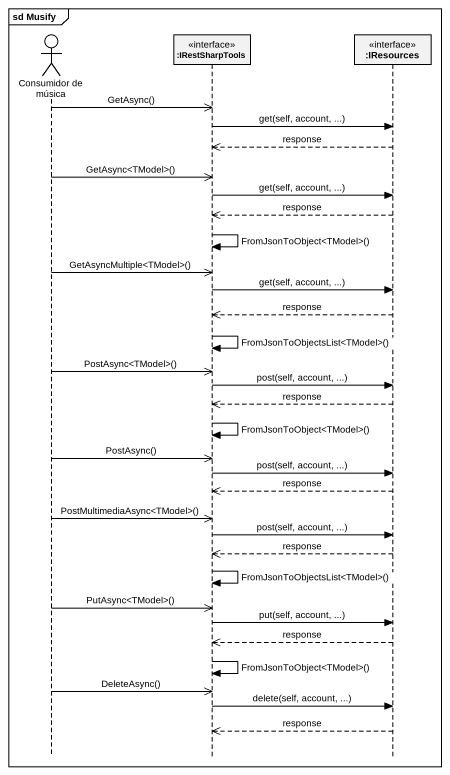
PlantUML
@startuml
mainframe sd Musify
hide footbox
actor "Consumidor de música" as Consumidor_de_música
participant ":IRestSharpTools" as IRestSharpTools <<interface>>
participant ":IResources" as IResources <<interface>>

Consumidor_de_música ->> IRestSharpTools : GetAsync()
IRestSharpTools -> IResources : get(self, account, ...)
IResources -->> IRestSharpTools : response
Consumidor_de_música ->> IRestSharpTools : GetAsync<TModel>()
IRestSharpTools -> IResources : get(self, account, ...)
IResources -->> IRestSharpTools : response
IRestSharpTools -> IRestSharpTools : FromJsonToObject<TModel>()
Consumidor_de_música ->> IRestSharpTools : GetAsyncMultiple<TModel>()
IRestSharpTools -> IResources : get(self, account, ...)
IResources -->> IRestSharpTools : response
IRestSharpTools -> IRestSharpTools : FromJsonToObjectsList<TModel>()
Consumidor_de_música ->> IRestSharpTools : PostAsync<TModel>()
IRestSharpTools -> IResources : post(self, account, ...)
IResources -->> IRestSharpTools : response
IRestSharpTools -> IRestSharpTools : FromJsonToObject<TModel>()
Consumidor_de_música ->> IRestSharpTools : PostAsync()
IRestSharpTools -> IResources : post(self, account, ...)
IResources -->> IRestSharpTools : response
Consumidor_de_música ->> IRestSharpTools : PostMultimediaAsync<TModel>()
IRestSharpTools -> IResources : post(self, account, ...)
IResources -->> IRestSharpTools : response
IRestSharpTools -> IRestSharpTools : FromJsonToObjectsList<TModel>()
Consumidor_de_música ->> IRestSharpTools : PutAsync<TModel>()
IRestSharpTools -> IResources : put(self, account, ...)
IResources -->> IRestSharpTools : response
IRestSharpTools -> IRestSharpTools : FromJsonToObject<TModel>()
Consumidor_de_música ->> IRestSharpTools : DeleteAsync()
IRestSharpTools -> IResources : delete(self, account, ...)
IResources -->> IRestSharpTools : response
@enduml
